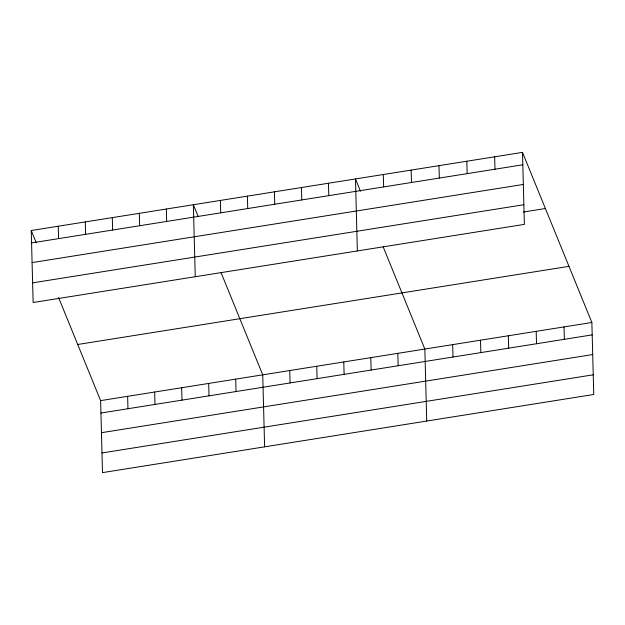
<?xml version="1.0" encoding="UTF-8"?>
<svg xmlns="http://www.w3.org/2000/svg" width="625" height="625" viewBox="0 0 625 625"><rect width="100%" height="100%" fill="white"/><g stroke="black" fill="none" stroke-linecap="round" stroke-linejoin="round"><path stroke-width="0.94" d="M522.5 152.375L524.383 224.375L33.133 302.516L31.25 230.516L522.5 152.375L591.867 322.484L593.75 394.484L102.5 472.625L100.617 400.625L58.562 297.5M31.578 242.922L522.82 164.781M32.086 262.586L523.336 184.445M32.617 282.852L523.867 204.711M523.312 212.023L545.391 208.508M77.727 344.484L568.977 266.344M100.617 400.625L591.867 322.484M100.945 413.023L592.188 334.883M101.453 432.695L592.703 354.555M101.984 452.953L593.234 374.812M360.484 191.227L355.477 178.945L357.359 250.945M383.156 246.828L424.844 349.047L426.727 421.055M198.008 216.133L193.359 204.734L195.25 276.734M221.047 272.617L262.727 374.836L264.617 446.836M31.25 230.516L36.258 242.797M564.023 326.906L564.352 339.312M536.188 331.336L536.516 343.742M508.352 335.766L508.68 348.164M494.656 156.805L494.984 169.203M480.516 340.195L480.844 352.594M466.82 161.234L467.148 173.633M452.68 344.625L453 357.023M438.984 165.656L439.313 178.062M411.148 170.086L411.477 182.492M397.82 353.344L398.148 365.75M383.312 174.516L383.633 186.914M370.805 357.648L371.125 370.047M343.781 361.945L344.109 374.344M328.453 183.242L328.781 195.641M316.766 366.242L317.094 378.641M301.438 187.539L301.758 199.938M289.75 370.539L290.07 382.938M274.414 191.836L274.742 204.242M247.398 196.133L247.727 208.539M235.711 379.133L236.031 391.539M220.383 200.43L220.703 212.836M208.695 383.43L209.016 395.836M181.672 387.727L182 400.133M166.344 209.031L166.664 221.43M154.656 392.031L154.977 404.43M139.328 213.328L139.648 225.727M127.633 396.328L127.961 408.727M112.305 217.625L112.633 230.023M85.289 221.922L85.609 234.32M58.266 226.219L58.594 238.625"/></g></svg>
